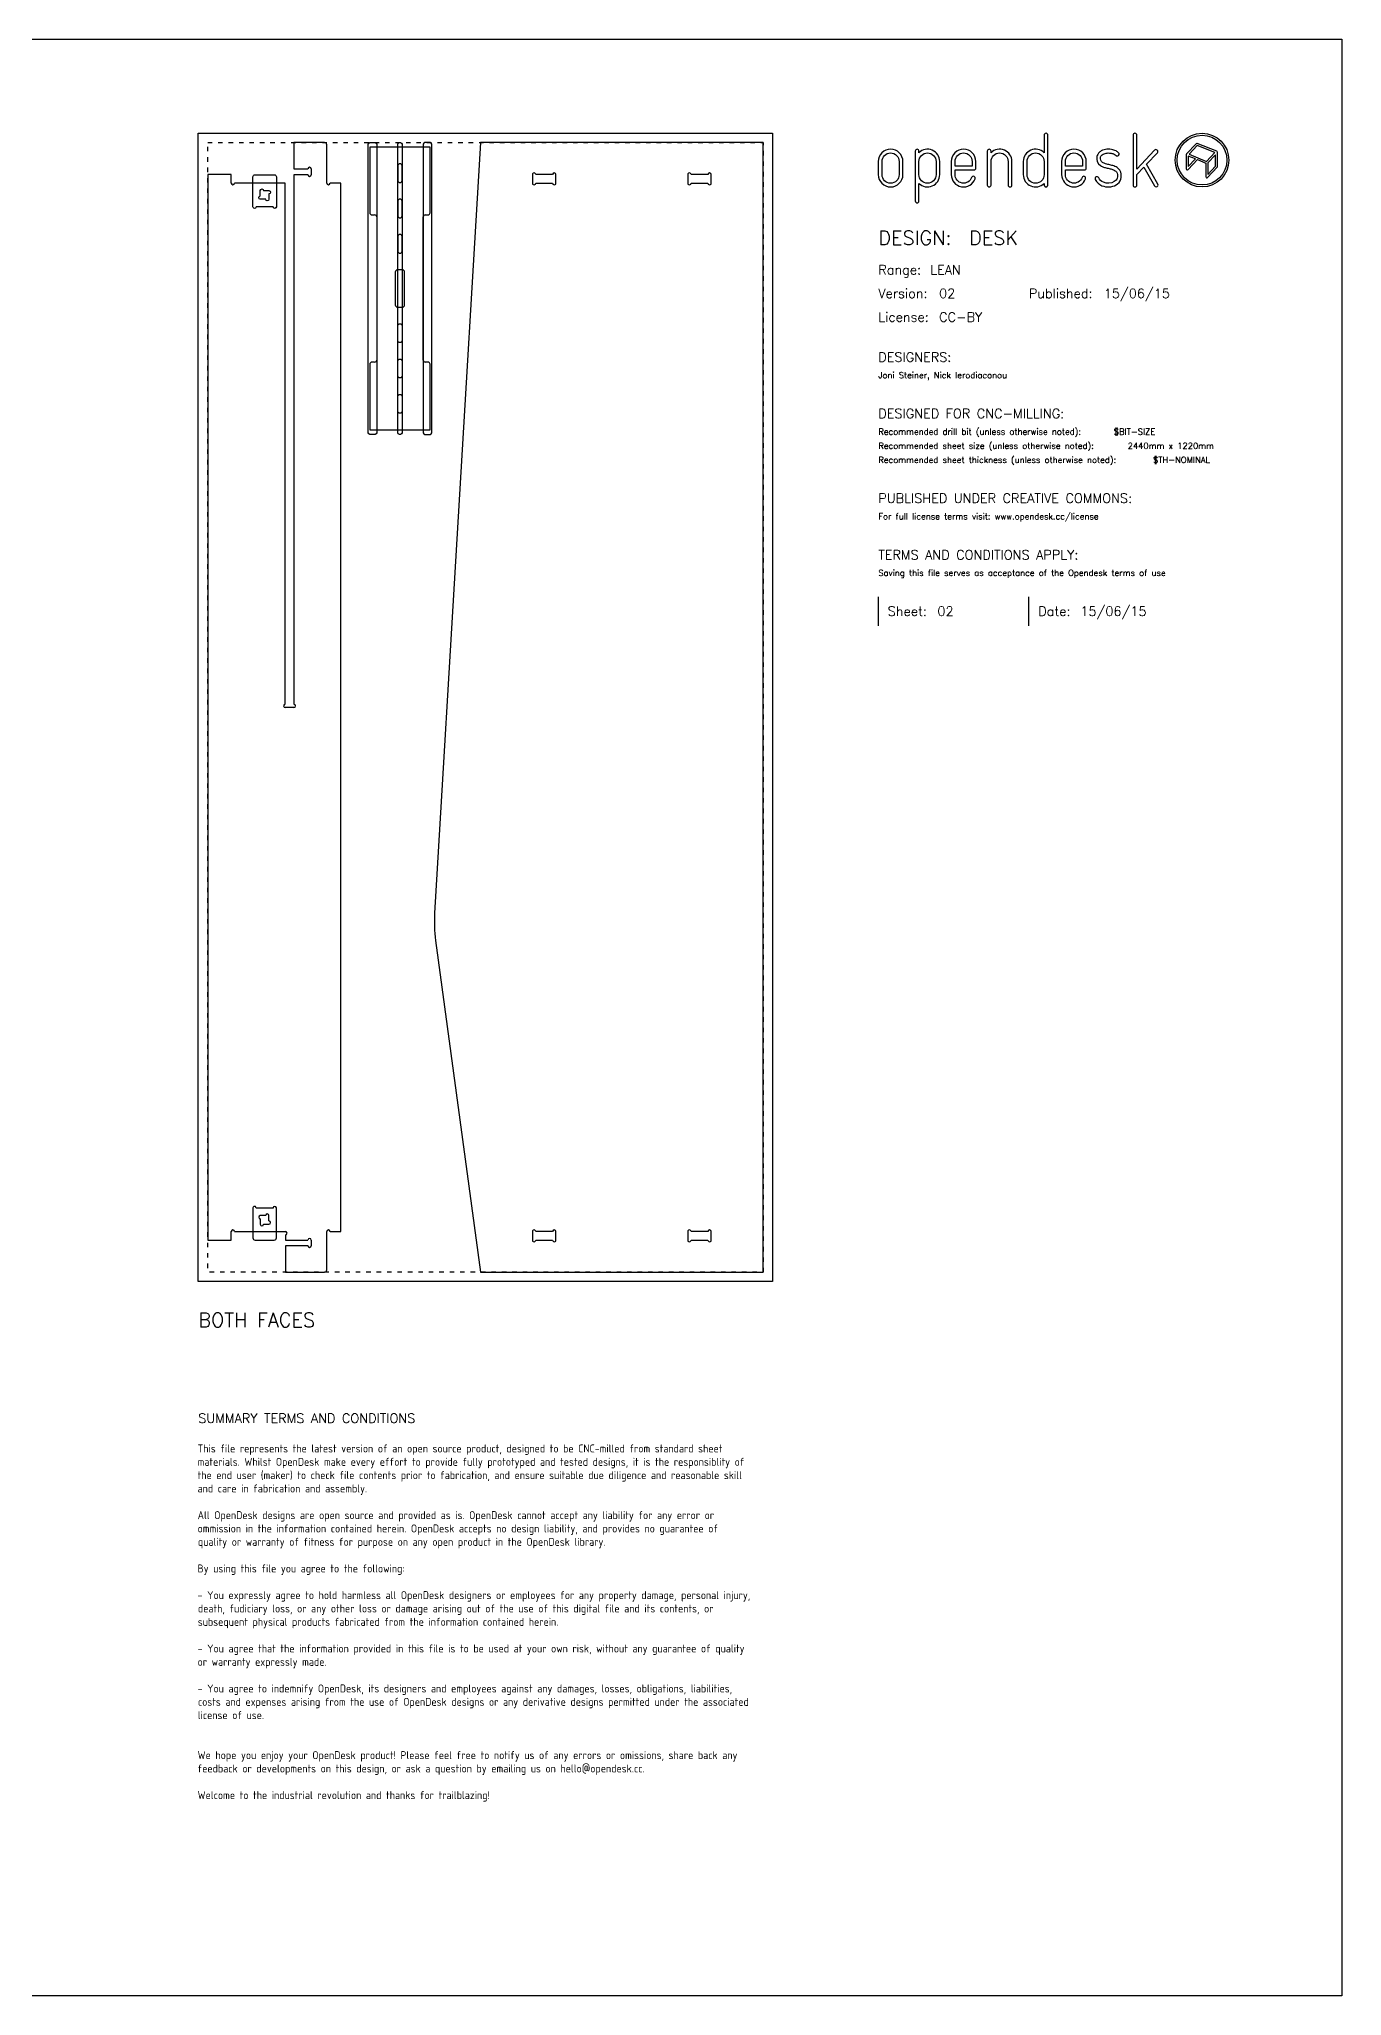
# Model space of a CAD drawing. Extents: x -300 to 5880, y -300 to 4158.
# Drawn here: x 3112 to 5880, y 0 to 4158 of the extents above; entities that cross this region are included whole.
import ezdxf
from ezdxf.enums import TextEntityAlignment as Align

# ---------------------------------------------------------------- set-up
doc = ezdxf.new("R2010")
doc.units = 0
doc.linetypes.add('DGN_STYLE_5', pattern=[22.17944, 9.505474, -12.673965])
for name, color, linetype in [('00-NOPRINT_TEXT', 7, 'CONTINUOUS'), ('00_NOPRINT_TOLERANCE', 7, 'DGN_STYLE_5'), ('BOARD_18MM-NOMINAL', 3, 'CONTINUOUS'), ('TOP-CUT-INSIDE_18MM', 1, 'CONTINUOUS'), ('TOP-CUT-OUTSIDE_18MM', 220, 'CONTINUOUS'), ('TOP-FILLET-ONLINE_03MM', 220, 'CONTINUOUS'), ('TOP-POCKET-INSIDE_09MM', 60, 'CONTINUOUS'), ('TOP-POCKET-INSIDE_14MM', 190, 'CONTINUOUS')]:
    doc.layers.add(name, color=color, linetype=linetype)
doc.styles.add('OD-ISOCP-17', font='isocp.shx', dxfattribs={"height": 17})
doc.styles.add('OD-SIMPLEX-13', font='simplex.shx', dxfattribs={"height": 13})
doc.styles.add('OD-SIMPLEX-20', font='simplex.shx', dxfattribs={"height": 20})
doc.styles.add('OD-SIMPLEX-30', font='simplex.shx', dxfattribs={"height": 30})

# ---------------------------------------------------------------- blocks, each defined once
blk = doc.blocks.new('*U11')
at = {"layer": 'TOP-CUT-OUTSIDE_18MM'}
for p, q in [((4050, 3938), (3952.1, 2300.9)), ((4650, 3938), (4050, 3938)), ((4650, 1538), (4650, 3938)), ((3954.3, 2242.7), (4050, 1538)), ((4050, 1538), (4650, 1538))]:
    blk.add_line(p, q, dxfattribs=at)
blk.add_arc((4251.6, 2283), 300, 176.5787, 187.7318, dxfattribs=at)
blk = doc.blocks.new('*U12')
at = {"layer": 'TOP-CUT-INSIDE_18MM'}
for p, q in [((4160, 1624.2), (4160, 1605.8)), ((4203, 1624.1), (4167, 1624.1)), ((4203, 1624.2), (4203, 1624.1)), ((4210, 1605.8), (4210, 1624.2)), ((4167, 1605.9), (4203, 1605.9))]:
    blk.add_line(p, q, dxfattribs=at)
for centre, start, end in [((4163.5, 1624.2), 358.3627, 180), ((4206.5, 1624.2), 0, 180), ((4163.5, 1605.8), 180, 1.637), ((4206.5, 1605.8), 178.363, 360)]:
    blk.add_arc(centre, 3.5, start, end, dxfattribs=at)
blk = doc.blocks.new('*U13')
at = {"layer": 'TOP-CUT-INSIDE_18MM'}
for p, q in [((4490, 1624.2), (4490, 1605.8)), ((4533, 1624.1), (4497, 1624.1)), ((4533, 1624.2), (4533, 1624.1)), ((4540, 1605.8), (4540, 1624.2)), ((4497, 1605.9), (4533, 1605.9))]:
    blk.add_line(p, q, dxfattribs=at)
for centre, start, end in [((4493.5, 1624.2), 358.3627, 180), ((4536.5, 1624.2), 0, 180), ((4493.5, 1605.8), 180, 1.637), ((4536.5, 1605.8), 178.363, 360)]:
    blk.add_arc(centre, 3.5, start, end, dxfattribs=at)
blk = doc.blocks.new('*U14')
at = {"layer": 'TOP-CUT-INSIDE_18MM'}
for p, q in [((4490, 3870.2), (4490, 3851.8)), ((4533, 3870.1), (4497, 3870.1)), ((4533, 3870.2), (4533, 3870.1)), ((4540, 3851.8), (4540, 3870.2)), ((4497, 3851.9), (4533, 3851.9))]:
    blk.add_line(p, q, dxfattribs=at)
for centre, start, end in [((4493.5, 3870.2), 358.3627, 180), ((4536.5, 3870.2), 0, 180), ((4493.5, 3851.8), 180, 1.637), ((4536.5, 3851.8), 178.363, 360)]:
    blk.add_arc(centre, 3.5, start, end, dxfattribs=at)
blk = doc.blocks.new('*U15')
at = {"layer": 'TOP-CUT-INSIDE_18MM'}
for p, q in [((4160, 3870.2), (4160, 3851.8)), ((4203, 3870.1), (4167, 3870.1)), ((4203, 3870.2), (4203, 3870.1)), ((4210, 3851.8), (4210, 3870.2)), ((4167, 3851.9), (4203, 3851.9))]:
    blk.add_line(p, q, dxfattribs=at)
for centre, start, end in [((4163.5, 3870.2), 358.3627, 180), ((4206.5, 3870.2), 0, 180), ((4163.5, 3851.8), 180, 1.637), ((4206.5, 3851.8), 178.363, 360)]:
    blk.add_arc(centre, 3.5, start, end, dxfattribs=at)
blk = doc.blocks.new('*U16')
at = {"layer": 'TOP-CUT-INSIDE_18MM'}
for p, q in [((3593.2, 1658.2), (3581.8, 1658.2)), ((3581.8, 1651.2), (3581.8, 1639.8)), ((3588.8, 1639.8), (3600.2, 1639.8)), ((3600.2, 1646.8), (3600.2, 1658.2))]:
    blk.add_line(p, q, dxfattribs=at)
for centre, start, end in [((3581.8, 1654.7), 90.0002, 270), ((3585.3, 1639.8), 180, 180.0000193785803), ((3585.3, 1639.8), 180, 360), ((3596.7, 1658.2), 0.0002, 179.9999), ((3600.2, 1643.3), 270, 89.9999)]:
    blk.add_arc(centre, 3.5, start, end, dxfattribs=at)
blk = doc.blocks.new('*U17')
at = {"layer": 'TOP-POCKET-INSIDE_09MM', "extrusion": (0, 0, -1)}
for p, q in [((3570.6, 3869.9), (3611.4, 3869.9)), ((3565.9, 3801.8), (3565.9, 3865.2)), ((3616.1, 3865.2), (3616.1, 3801.8)), ((3609.1, 3801.9), (3572.9, 3801.9)), ((3609.1, 3801.8), (3609.1, 3801.9))]:
    blk.add_line(p, q, dxfattribs=at)
for centre, radius, start, end in [((-3570.6, 3865.2), 4.66, 0, 90), ((-3611.4, 3865.2), 4.66, 90, 180), ((-3569.4, 3801.8), 3.5, 178.3628, 0), ((-3612.6, 3801.8), 3.5, 180, 0)]:
    blk.add_arc(centre, radius, start, end, dxfattribs=at)
blk = doc.blocks.new('*U18')
at = {"layer": 'TOP-POCKET-INSIDE_09MM'}
for p, q in [((3565.9, 1674.2), (3565.9, 1610.8)), ((3609.1, 1674.1), (3572.9, 1674.1)), ((3609.1, 1674.2), (3609.1, 1674.1)), ((3616.1, 1610.8), (3616.1, 1674.2)), ((3570.6, 1606.1), (3611.4, 1606.1))]:
    blk.add_line(p, q, dxfattribs=at)
for centre, radius, start, end in [((3569.4, 1674.2), 3.5, 358.3628, 180), ((3612.6, 1674.2), 3.5, 0, 180), ((3570.6, 1610.8), 4.66, 180, 270), ((3611.4, 1610.8), 4.66, 270, 0)]:
    blk.add_arc(centre, radius, start, end, dxfattribs=at)
blk = doc.blocks.new('*U19')
at = {"layer": 'TOP-CUT-OUTSIDE_18MM'}
for p, q in [((3718.5, 3938), (3653.1, 3938)), ((3653.1, 3938), (3653.1, 3882.1)), ((3723, 3852), (3723, 3933.5)), ((3520, 3870), (3470, 3870)), ((3470, 3870), (3470, 1606)), ((3520, 3852), (3520, 3870)), ((3653.1, 3882.1), (3683, 3882.1)), ((3683, 3869.9), (3653.1, 3869.9)), ((3653.1, 3869.9), (3653.1, 2744.6)), ((3690, 3882.1), (3690, 3869.9)), ((3634.9, 3852), (3527, 3852)), ((3634.9, 2744.6), (3634.9, 3852)), ((3753, 3852), (3730, 3852)), ((3753, 1624), (3753, 3852)), ((3653.1, 2737.6), (3634.9, 2737.6)), ((3520, 1606), (3520, 1624)), ((3527, 1624), (3635, 1624)), ((3723, 1542.5), (3723, 1624)), ((3730, 1624), (3753, 1624)), ((3470, 1606), (3520, 1606)), ((3635, 1617), (3635, 1606.1)), ((3635, 1606.1), (3683, 1606.1)), ((3683, 1593.9), (3635, 1593.9)), ((3635, 1593.9), (3635, 1538)), ((3690, 1606.1), (3690, 1593.9)), ((3635, 1538), (3718.5, 1538))]:
    blk.add_line(p, q, dxfattribs=at)
for centre, radius, start, end in [((3718.5, 3933.5), 4.5, 360, 90), ((3686.5, 3882.1), 3.5, 0, 180), ((3686.5, 3869.9), 3.5, 180, 0), ((3523.5, 3852), 3.5, 180, 0), ((3726.5, 3852), 3.5, 180, 0), ((3634.9, 2741.1), 3.5, 90, 270), ((3653.1, 2741.1), 3.5, 270, 90), ((3523.5, 1624), 3.5, 0, 180), ((3635, 1620.5), 3.5, 270, 90), ((3726.5, 1624), 3.5, 0, 180), ((3686.5, 1606.1), 3.5, 0, 180), ((3686.5, 1593.9), 3.5, 180, 0), ((3718.5, 1542.5), 4.5, 270, 0)]:
    blk.add_arc(centre, radius, start, end, dxfattribs=at)
blk = doc.blocks.new('*U20')
at = {"layer": 'TOP-CUT-INSIDE_18MM', "extrusion": (0, 0, -1)}
for p, q in [((3581.8, 3824.8), (3581.8, 3836.2)), ((3588.8, 3836.2), (3600.2, 3836.2)), ((3600.2, 3829.2), (3600.2, 3817.8)), ((3593.2, 3817.8), (3581.8, 3817.8))]:
    blk.add_line(p, q, dxfattribs=at)
for centre, start, end in [((-3585.3, 3836.2), 0.0002, 179.9999), ((-3600.2, 3832.7), 90.0002, 270), ((-3581.8, 3821.3), 270, 89.9999), ((-3596.7, 3817.8), 180, 360)]:
    blk.add_arc(centre, 3.5, start, end, dxfattribs=at)
blk = doc.blocks.new('*U33')
at = {"layer": 'TOP-POCKET-INSIDE_14MM', "extrusion": (0, 0, -1)}
for p, q in [((3811.1, 3321.6), (3811.1, 3934.6)), ((3814.6, 3938.1), (3825.6, 3938.1)), ((3829.1, 3934.6), (3829.1, 3321.6)), ((3825.6, 3318.1), (3814.6, 3318.1))]:
    blk.add_line(p, q, dxfattribs=at)
for centre, start, end in [((-3814.6, 3934.6), 360, 90), ((-3825.6, 3934.6), 90, 180), ((-3814.6, 3321.6), 270, 360), ((-3825.6, 3321.6), 180, 270)]:
    blk.add_arc(centre, 3.5, start, end, dxfattribs=at)
blk = doc.blocks.new('*U34')
at = {"layer": 'TOP-POCKET-INSIDE_14MM'}
for p, q in [((3927.9, 3934.6), (3927.9, 3321.6)), ((3942.4, 3938.1), (3931.4, 3938.1)), ((3945.9, 3321.6), (3945.9, 3934.6)), ((3931.4, 3318.1), (3942.4, 3318.1))]:
    blk.add_line(p, q, dxfattribs=at)
for centre, start, end in [((3931.4, 3934.6), 90, 180), ((3942.4, 3934.6), 0, 90), ((3931.4, 3321.6), 180, 270), ((3942.4, 3321.6), 270, 0)]:
    blk.add_arc(centre, 3.5, start, end, dxfattribs=at)
blk = doc.blocks.new('*U35')
at = {"layer": 'TOP-CUT-OUTSIDE_18MM'}
for p, q in [((3942.7, 3928.1), (3814.3, 3928.1)), ((3814.3, 3928.1), (3814.3, 3789.1)), ((3942.7, 3789.1), (3942.7, 3928.1)), ((3818.8, 3784.6), (3824.6, 3784.6)), ((3932.4, 3784.6), (3938.2, 3784.6)), ((3829.1, 3780.1), (3829.1, 3476.1)), ((3927.9, 3476.1), (3927.9, 3780.1)), ((3814.3, 3467.1), (3814.3, 3328.1)), ((3824.6, 3471.6), (3818.8, 3471.6)), ((3938.2, 3471.6), (3932.4, 3471.6)), ((3942.7, 3328.1), (3942.7, 3467.1)), ((3814.3, 3328.1), (3942.7, 3328.1))]:
    blk.add_line(p, q, dxfattribs=at)
for centre, start, end in [((3818.8, 3789.1), 180, 270), ((3824.6, 3780.1), 360, 90), ((3932.4, 3780.1), 90, 180), ((3938.2, 3789.1), 270, 360), ((3818.8, 3467.1), 90, 180), ((3824.6, 3476.1), 270, 360), ((3932.4, 3476.1), 180, 270), ((3938.2, 3467.1), 360, 90)]:
    blk.add_arc(centre, 4.5, start, end, dxfattribs=at)
blk = doc.blocks.new('*U36')
at = {"layer": 'TOP-CUT-INSIDE_18MM'}
for p, q in [((3868.6, 3662.7), (3868.6, 3593.5)), ((3883, 3668.1), (3874, 3668.1)), ((3888.4, 3593.5), (3888.4, 3662.7)), ((3874, 3588.1), (3883, 3588.1))]:
    blk.add_line(p, q, dxfattribs=at)
for centre, start, end in [((3874, 3662.7), 90, 180), ((3883, 3662.7), 360, 90), ((3874, 3593.5), 180, 270), ((3883, 3593.5), 270, 360)]:
    blk.add_arc(centre, 5.4, start, end, dxfattribs=at)
blk = doc.blocks.new('*U37')
at = {"layer": 'TOP-POCKET-INSIDE_09MM', "extrusion": (0, 0, -1)}
for p, q in [((3874, 3321.6), (3874, 3934.6)), ((3877.5, 3938.1), (3879.5, 3938.1)), ((3883, 3934.6), (3883, 3321.6)), ((3879.5, 3318.1), (3877.5, 3318.1))]:
    blk.add_line(p, q, dxfattribs=at)
for centre, start, end in [((-3877.5, 3934.6), 360, 90), ((-3879.5, 3934.6), 90, 180), ((-3877.5, 3321.6), 270, 360), ((-3879.5, 3321.6), 180, 270)]:
    blk.add_arc(centre, 3.5, start, end, dxfattribs=at)
blk = doc.blocks.new('*U38')
at = {"layer": 'TOP-CUT-INSIDE_18MM'}
for p, q in [((3868.6, 3662.7), (3868.6, 3593.5)), ((3883, 3668.1), (3874, 3668.1)), ((3888.4, 3593.5), (3888.4, 3662.7)), ((3874, 3588.1), (3883, 3588.1))]:
    blk.add_line(p, q, dxfattribs=at)
for centre, start, end in [((3874, 3662.7), 90, 180), ((3883, 3662.7), 360, 90), ((3874, 3593.5), 180, 270), ((3883, 3593.5), 270, 360)]:
    blk.add_arc(centre, 5.4, start, end, dxfattribs=at)
blk = doc.blocks.new('*U39')
at = {"layer": 'TOP-CUT-INSIDE_18MM'}
for p, q in [((3874, 3888.6), (3874, 3857.6)), ((3883, 3857.6), (3883, 3888.6))]:
    blk.add_line(p, q, dxfattribs=at)
for centre, start, end in [((3878.5, 3888.6), 360, 180), ((3878.5, 3857.6), 180, 360)]:
    blk.add_arc(centre, 4.5, start, end, dxfattribs=at)
blk = doc.blocks.new('*U40')
at = {"layer": 'TOP-CUT-INSIDE_18MM'}
for p, q in [((3874, 3813.6), (3874, 3782.6)), ((3883, 3782.6), (3883, 3813.6))]:
    blk.add_line(p, q, dxfattribs=at)
for centre, start, end in [((3878.5, 3813.6), 360, 180), ((3878.5, 3782.6), 180, 360)]:
    blk.add_arc(centre, 4.5, start, end, dxfattribs=at)
blk = doc.blocks.new('*U41')
at = {"layer": 'TOP-CUT-INSIDE_18MM'}
for p, q in [((3874, 3738.6), (3874, 3707.6)), ((3883, 3707.6), (3883, 3738.6))]:
    blk.add_line(p, q, dxfattribs=at)
for centre, start, end in [((3878.5, 3738.6), 360, 180), ((3878.5, 3707.6), 180, 360)]:
    blk.add_arc(centre, 4.5, start, end, dxfattribs=at)
blk = doc.blocks.new('*U42')
at = {"layer": 'TOP-CUT-INSIDE_18MM', "extrusion": (0, 0, -1)}
for p, q in [((3874, 3367.6), (3874, 3398.6)), ((3883, 3398.6), (3883, 3367.6))]:
    blk.add_line(p, q, dxfattribs=at)
for centre, start, end in [((-3878.5, 3398.6), 360, 180), ((-3878.5, 3367.6), 180, 360)]:
    blk.add_arc(centre, 4.5, start, end, dxfattribs=at)
blk = doc.blocks.new('*U43')
at = {"layer": 'TOP-CUT-INSIDE_18MM', "extrusion": (0, 0, -1)}
for p, q in [((3874, 3442.6), (3874, 3473.6)), ((3883, 3473.6), (3883, 3442.6))]:
    blk.add_line(p, q, dxfattribs=at)
for centre, start, end in [((-3878.5, 3473.6), 360, 180), ((-3878.5, 3442.6), 180, 360)]:
    blk.add_arc(centre, 4.5, start, end, dxfattribs=at)
blk = doc.blocks.new('*U44')
at = {"layer": 'TOP-CUT-INSIDE_18MM', "extrusion": (0, 0, -1)}
for p, q in [((3874, 3517.6), (3874, 3548.6)), ((3883, 3548.6), (3883, 3517.6))]:
    blk.add_line(p, q, dxfattribs=at)
for centre, start, end in [((-3878.5, 3548.6), 360, 180), ((-3878.5, 3517.6), 180, 360)]:
    blk.add_arc(centre, 4.5, start, end, dxfattribs=at)

msp = doc.modelspace()

# ---------------------------------------------------------------- linework, layer by layer
at = {"layer": '00-NOPRINT_TEXT', "color": 7}
for p, q in [((4895, 2973), (4895, 2911.3)), ((5214.8, 2911.3), (5214.8, 2973))]:
    msp.add_line(p, q, dxfattribs=at)
at = {"layer": '00-NOPRINT_TEXT', "flags": 128}
msp.add_lwpolyline([(0, 4158), (5880, 4158), (5880, 0), (0, 0)], close=True, dxfattribs=at)
at = {"layer": '00-NOPRINT_TEXT'}
for points in [[(5203, 3870.1, 0.662711), (5247.4, 3851.4), (5247.4, 3848, 1), (5255.3, 3848), (5255.3, 3954, 1), (5247.4, 3954), (5247.4, 3916.7, 0.662711), (5203, 3898)], [(5459.1, 3886), (5482.1, 3846, 1), (5489, 3850), (5464.8, 3892.1), (5487.9, 3916.6, 1), (5482.1, 3922), (5444.4, 3881.9), (5444.4, 3954, 1), (5436.4, 3954), (5436.4, 3848, 1), (5444.4, 3848), (5444.4, 3870.4)], [(4895, 3898), (4895, 3870.1, 1), (4947.3, 3870.1), (4947.3, 3898, 1)], [(4939.3, 3898), (4939.3, 3870.1, -1), (4902.9, 3870.1), (4902.9, 3898, -1)], [(5025.6, 3898, 0.662711), (4981.3, 3916.7), (4981.3, 3920.1, 1), (4973.4, 3920.1), (4973.4, 3814.1, 1), (4981.3, 3814.1), (4981.3, 3851.4, 0.662711), (5025.6, 3870.1)], [(4981.3, 3898, -1), (5017.7, 3898), (5017.7, 3870.1, -1), (4981.3, 3870.1)], [(5102.3, 3898, 1), (5050, 3898), (5050, 3870.1, 0.839291), (5100.7, 3861.2, 1), (5093.3, 3863.9, -0.839291), (5058, 3870.1), (5058, 3880.1), (5098.3, 3880.1, 0.414214), (5102.3, 3884.1)], [(5094.4, 3888.1), (5058, 3888.1), (5058, 3898, -1), (5094.4, 3898)], [(5178.9, 3898, 0.662711), (5134.5, 3916.7), (5134.5, 3920.1, 1), (5126.6, 3920.1), (5126.6, 3848, 1), (5134.5, 3848), (5134.5, 3898, -1), (5170.9, 3898), (5170.9, 3848, 1), (5178.9, 3848)], [(5247.4, 3870.1, -1), (5211, 3870.1), (5211, 3898, -1), (5247.4, 3898)], [(5336.9, 3898, 1), (5284.6, 3898), (5284.6, 3870.1, 0.839291), (5335.3, 3861.2, 1), (5327.9, 3863.9, -0.839291), (5292.6, 3870.1), (5292.6, 3880.1), (5332.9, 3880.1, 0.414214), (5336.9, 3884.1)], [(5329, 3888.1), (5292.6, 3888.1), (5292.6, 3898, -1), (5329, 3898)], [(5400.1, 3920.3, 0.045707), (5395.6, 3922.3, 0.040194), (5390.8, 3923.5, 0.040556), (5383.5, 3924, 0.094973), (5371.7, 3921.8, 0.070872), (5365.8, 3918.4, 0.048346), (5363.1, 3915.9, 0.04488), (5361.1, 3913.1, 0.072273), (5359.4, 3908.6, 0.309308), (5366.9, 3889.4, 0.053458), (5372, 3886.7, 0.041245), (5379.1, 3884.5, -0.005863), (5387.4, 3882.6, -0.030773), (5394.7, 3880.3, -0.132607), (5400.9, 3875.8, -0.093408), (5402.4, 3872.9, -0.14847), (5402.6, 3862.7, -0.201639), (5396.5, 3855.2, -0.222831), (5373.2, 3853.9, -0.190617), (5363.3, 3863.4, 1), (5356.1, 3860, 0.190617), (5370.2, 3846.5, 0.222831), (5400.2, 3848.2, 0.201639), (5410.2, 3860.4, 0.14847), (5410, 3875.3, 0.093408), (5407, 3880.8, 0.132607), (5397.5, 3887.7, 0.030773), (5389.3, 3890.3, 0.005863), (5380.8, 3892.3, -0.041245), (5374.9, 3894.1, -0.053458), (5371.4, 3896, -0.305258), (5367.1, 3906.7, -0.07419), (5368, 3909.1, -0.042878), (5369.1, 3910.7, -0.048346), (5370.7, 3912.1, -0.070872), (5374.6, 3914.4, -0.094973), (5383.5, 3916.1, -0.040556), (5389.6, 3915.6, -0.040194), (5393.1, 3914.7, -0.045707), (5396.3, 3913.3, -0.062202), (5400.1, 3910.6, 1), (5405.5, 3916.4, 0.062202)], [(5615.1, 3885.8, 0.190898), (5615.7, 3887.3), (5615.7, 3917.6, 0.306072), (5614.4, 3919.6), (5572.8, 3936.3, 0.309065), (5570.5, 3935.8), (5550.1, 3914, 0.190898), (5549.5, 3912.6), (5549.5, 3882.2, 0.679405), (5553.1, 3880.8), (5572.9, 3901.9), (5591.1, 3894.5), (5591.1, 3865.5, 0.679405), (5594.7, 3864.1)]]:
    msp.add_lwpolyline(points, format="xyb", close=True, dxfattribs=at)
for points in [[(5553.7, 3909.6), (5553.7, 3887.4), (5568.8, 3903.5)], [(5592.6, 3898.3), (5610, 3916.9), (5572.6, 3931.9), (5555.2, 3913.4)], [(5595.2, 3870.7), (5611.5, 3888.1), (5611.5, 3912.4), (5595.2, 3895.1)]]:
    msp.add_lwpolyline(points, close=True, dxfattribs=at)
for radius in [57, 52.9]:
    msp.add_circle((5582.9, 3901), radius, dxfattribs=at)
at = {"layer": '00_NOPRINT_TOLERANCE', "flags": 128}
for points in [[(3450, 3958), (4670, 3958), (4670, 1518), (3450, 1518)], [(3470, 3938), (4650, 3938), (4650, 1538), (3470, 1538)]]:
    msp.add_lwpolyline(points, close=True, dxfattribs=at)
at = {"layer": 'BOARD_18MM-NOMINAL', "flags": 128}
msp.add_lwpolyline([(3450, 3958), (4670, 3958), (4670, 1518), (3450, 1518)], close=True, dxfattribs=at)
at = {"layer": 'TOP-FILLET-ONLINE_03MM', "flags": 128}
msp.add_lwpolyline([(4050, 3938), (3952.1, 2300.9, 0.048703), (3954.3, 2242.7), (4050, 1538)], format="xyb", dxfattribs=at)

# ---------------------------------------------------------------- block references
at = {"layer": '00-NOPRINT_TEXT'}
for name in ['*U19', '*U33', '*U35', '*U37', '*U34', '*U11', '*U17', '*U39', '*U15', '*U14', '*U20', '*U40', '*U41', '*U36', '*U38', '*U44', '*U43', '*U42', '*U18', '*U16', '*U12', '*U13']:
    msp.add_blockref(name, (0, 0), dxfattribs=at)

# ---------------------------------------------------------------- texts
for s, height, style, p in [('DESIGN:', 30, 'OD-SIMPLEX-30', (4895, 3720.9)), ('DESK', 30, 'OD-SIMPLEX-30', (5087.8, 3720.9)), ('Range:', 20, 'OD-SIMPLEX-20', (4895, 3657.9)), ('LEAN', 20, 'OD-SIMPLEX-20', (5005.3, 3657.9)), ('Version:', 20, 'OD-SIMPLEX-20', (4895, 3607.7)), ('02', 20, 'OD-SIMPLEX-20', (5024.2, 3607.7)), ('Published:', 20, 'OD-SIMPLEX-20', (5214.8, 3607.7)), ('15/06/15', 20, 'OD-SIMPLEX-20', (5374.1, 3607.7)), ('License:', 20, 'OD-SIMPLEX-20', (4895, 3557.4)), ('CC-BY', 20, 'OD-SIMPLEX-20', (5024.2, 3557.4)), ('DESIGNERS:', 20, 'OD-SIMPLEX-20', (4895, 3472.4)), ('Joni Steiner, Nick Ierodiaconou', 13, 'OD-SIMPLEX-13', (4895, 3437.4)), ('DESIGNED FOR CNC-MILLING:', 20, 'OD-SIMPLEX-20', (4895, 3352.4)), ('Recommended drill bit (unless otherwise noted):', 13, 'OD-SIMPLEX-13', (4895, 3317.4)), ('$BIT-SIZE', 13, 'OD-SIMPLEX-13', (5395.5, 3317.4)), ('Recommended sheet size (unless otherwise noted):', 13, 'OD-SIMPLEX-13', (4895, 3287.4)), ('2440mm x 1220mm', 13, 'OD-SIMPLEX-13', (5424.9, 3287.4)), ('Recommended sheet thickness (unless otherwise noted):', 13, 'OD-SIMPLEX-13', (4895, 3257.4)), ('$TH-NOMINAL', 13, 'OD-SIMPLEX-13', (5478.8, 3257.4)), ('PUBLISHED UNDER CREATIVE COMMONS:', 20, 'OD-SIMPLEX-20', (4895, 3172.4)), ('For full license terms visit: www.opendesk.cc/license', 13, 'OD-SIMPLEX-13', (4895, 3137.4)), ('TERMS AND CONDITIONS APPLY:', 20, 'OD-SIMPLEX-20', (4895, 3052.3)), ('Saving this file serves as acceptance of the Opendesk terms of use ', 13, 'OD-SIMPLEX-13', (4895, 3017.3)), ('Sheet:', 20, 'OD-SIMPLEX-20', (4915, 2932.3)), ('02', 20, 'OD-SIMPLEX-20', (5020.6, 2932.3)), ('Date:', 20, 'OD-SIMPLEX-20', (5234.8, 2932.3)), ('15/06/15', 20, 'OD-SIMPLEX-20', (5324.4, 2932.3))]:
    msp.add_text(s, height=height, dxfattribs=dict(at, style=style)).set_placement(p)
at = {"layer": '00-NOPRINT_TEXT', "color": 7}
for s, height, style, p in [('BOTH FACES', 30, 'OD-SIMPLEX-30', (3450, 1451.3)), ('SUMMARY TERMS AND CONDITIONS', 20, 'OD-SIMPLEX-20', (3450, 1237.4))]:
    msp.add_text(s, height=height, rotation=360, dxfattribs=dict(at, style=style)).set_placement(p, align=Align.TOP_LEFT)
at = {"layer": '00-NOPRINT_TEXT', "color": 7, "style": 'OD-ISOCP-17'}
for s, p in [('This file represents the latest version of an open source product, designed to be CNC-milled from standard sheet', (3448.5, 1154.7)), ('materials. Whilst OpenDesk make every effort to provide fully prototyped and tested designs, it is the responsiblity of', (3448.5, 1126.3)), ('the end user (maker) to check file contents prior to fabrication, and ensure suitable due diligence and reasonable skill', (3448.5, 1098)), ('and care in fabrication and assembly.', (3448.5, 1069.7)), ('All OpenDesk designs are open source and provided as is. OpenDesk cannot accept any liability for any error or', (3448.5, 1013)), ('ommission in the information contained herein. OpenDesk accepts no design liability, and provides no guarantee of', (3448.5, 984.7)), ('quality or warranty of fitness for purpose on any open product in the OpenDesk library.', (3449.1, 956.3)), ('By using this file you agree to the following:', (3448.5, 899.7)), ('- You expressly agree to hold harmless all OpenDesk designers or employees for any property damage, personal injury,', (3448.5, 843)), ('death, fudiciary loss, or any other loss or damage arising out of the use of this digital file and its contents, or', (3449.1, 814.7)), ('subsequent physical products fabricated from the information contained herein.', (3449, 786.3)), ('- You agree that the information provided in this file is to be used at your own risk, without any guarantee of quality', (3448.5, 729.7)), ('or warranty expressly made.', (3448.5, 701.3)), ('- You agree to indemnify OpenDesk, its designers and employees against any damages, losses, obligations, liabilities,', (3448.5, 644.7)), ('costs and expenses arising from the use of OpenDesk designs or any derivative designs permitted under the associated', (3449.1, 616.3)), ('license of use.', (3448.8, 588)), ('We hope you enjoy your OpenDesk product! Please feel free to notify us of any errors or omissions, share back any', (3448.5, 503)), ('feedback or developments on this design, or ask a question by emailing us on hello@opendesk.cc.', (3448.5, 474.7)), ('Welcome to the industrial revolution and thanks for trailblazing!', (3448.5, 418))]:
    msp.add_text(s, height=17, rotation=360, dxfattribs=at).set_placement(p)

doc.saveas('drawing.dxf')
